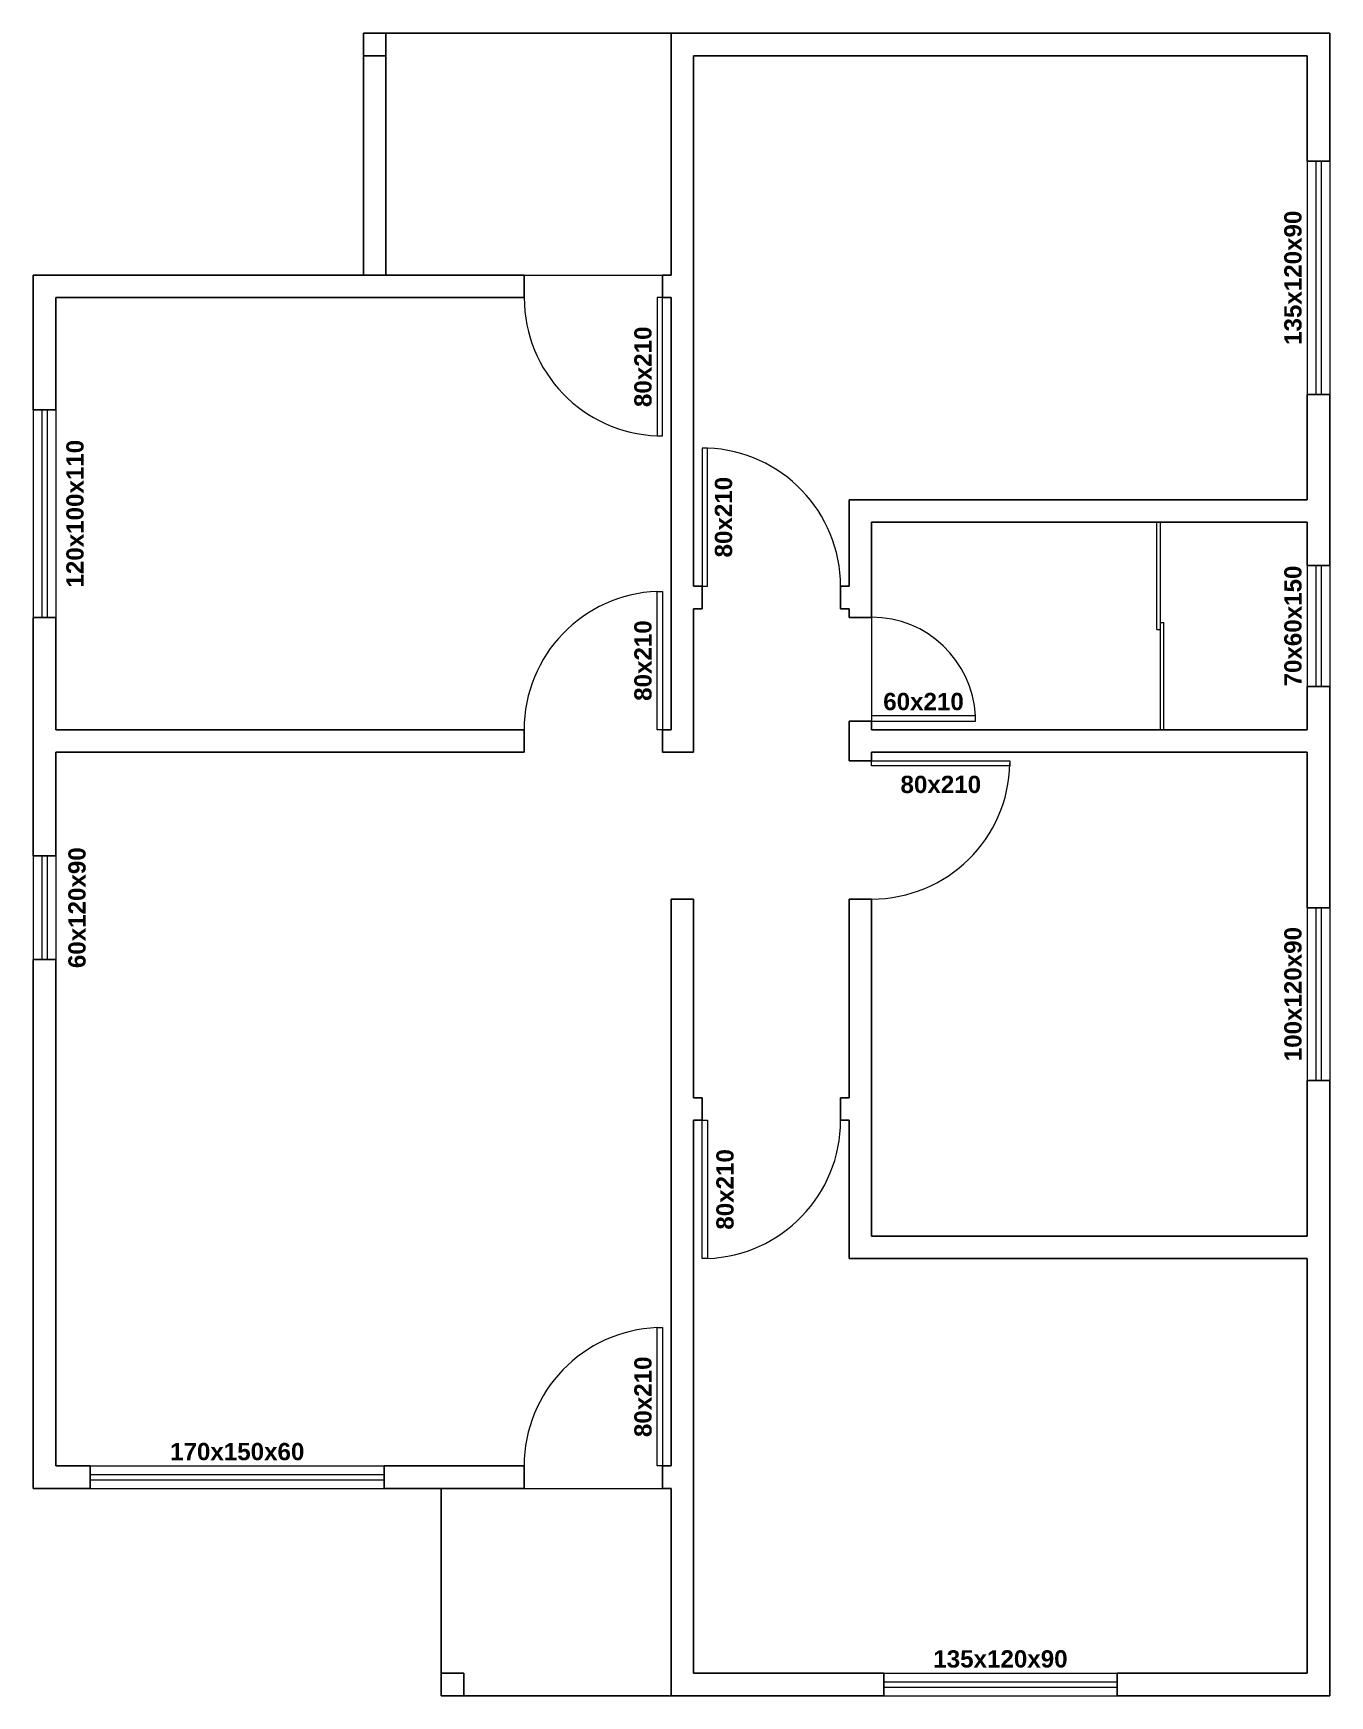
# Model space of a CAD drawing. Header units: centimetres. Extents: x -13202 to -12452, y 4339 to 5301.
import ezdxf

# ---------------------------------------------------------------- set-up
doc = ezdxf.new("R2010")
doc.units = ezdxf.units.CM
for name, color, linetype, lineweight in [('Cotas', 7, 'Continuous', 9), ('Janela', 92, 'Continuous', 15), ('Paredes', 154, 'Continuous', 25), ('Piso', 253, 'Continuous', 9), ('Porta', 30, 'Continuous', 15)]:
    doc.layers.add(name, color=color, linetype=linetype, lineweight=lineweight)
doc.styles.add('texto', font='')
doc.styles.get('texto').set_extended_font_data('Arial', bold=True)
doc.dimstyles.new('Portas e Janelas', dxfattribs={"dimscale": 0, "dimtxt": 2, "dimasz": 2.5, "dimexe": 1.25, "dimexo": 2, "dimtad": 1, "dimtxsty": 'texto', "dimblk": 'OBLIQUE', "dimcen": 2.5, "dimse1": 1, "dimse2": 1, "dimsd1": 1, "dimsd2": 1, "dimclrt": 102, "dimadec": 0, "dimazin": 0, "dimtfac": 1, "dimtmove": 0, "dimatfit": 3, "dimfxl": 1, "dimarcsym": 0})

# ---------------------------------------------------------------- blocks, each defined once
blk = doc.blocks.new('*D2')
at = {"layer": 'Defpoints', "color": 0, "transparency": 16777216}
for p in [(-12464.83, 5227.41), (-12464.83, 5092.41), (-12464.83, 5092.41)]:
    blk.add_point(p, dxfattribs=at)
at = {"layer": 'Cotas', "color": 102, "transparency": 16777216, "insert": (-12473.06, 5159.91), "char_height": 10, "attachment_point": 5, "rotation": 90, "style": 'texto'}
blk.add_mtext('135x120x90', dxfattribs=at)
blk = doc.blocks.new('_Oblique')
at = {"color": 0, "linetype": 'ByBlock', "lineweight": -2}
blk.add_line((-0.5, -0.5), (0.5, 0.5), dxfattribs=at)
blk = doc.blocks.new('*D3')
at = {"layer": 'Defpoints', "color": 0, "transparency": 16777216}
for p in [(-12840.83, 5148.41), (-12840.83, 5068.41), (-12840.83, 5068.41)]:
    blk.add_point(p, dxfattribs=at)
at = {"layer": 'Cotas', "color": 102, "transparency": 16777216, "insert": (-12849.06, 5108.41), "char_height": 10, "attachment_point": 5, "rotation": 90, "style": 'texto'}
blk.add_mtext('80x210', dxfattribs=at)
blk = doc.blocks.new('*D4')
at = {"layer": 'Defpoints', "color": 0, "transparency": 16777216}
for p in [(-12811.83, 5061.41), (-12794.23, 5061.41), (-12811.83, 4981.41)]:
    blk.add_point(p, dxfattribs=at)
at = {"layer": 'Cotas', "color": 102, "transparency": 16777216, "insert": (-12802.47, 5021.41), "char_height": 10, "attachment_point": 5, "rotation": 90, "style": 'texto'}
blk.add_mtext('80x210', dxfattribs=at)
blk = doc.blocks.new('*D5')
at = {"layer": 'Defpoints', "color": 0, "transparency": 16777216}
for p in [(-12464.83, 4993.41), (-12464.83, 4923.41), (-12464.83, 4923.41)]:
    blk.add_point(p, dxfattribs=at)
at = {"layer": 'Cotas', "color": 102, "transparency": 16777216, "insert": (-12473.06, 4958.41), "char_height": 10, "attachment_point": 5, "rotation": 90, "style": 'texto'}
blk.add_mtext('70x60x150', dxfattribs=at)
blk = doc.blocks.new('*D6')
at = {"layer": 'Defpoints', "color": 0, "transparency": 16777216}
for p in [(-12716.83, 4906.41), (-12656.83, 4906.41), (-12656.83, 4906.41)]:
    blk.add_point(p, dxfattribs=at)
at = {"layer": 'Cotas', "color": 102, "transparency": 16777216, "insert": (-12686.83, 4914.64), "char_height": 10, "attachment_point": 5, "style": 'texto'}
blk.add_mtext('60x210', dxfattribs=at)
blk = doc.blocks.new('*D7')
at = {"layer": 'Defpoints', "color": 0, "transparency": 16777216}
for p in [(-12716.83, 4877.41), (-12636.83, 4877.41), (-12636.83, 4858.46)]:
    blk.add_point(p, dxfattribs=at)
at = {"layer": 'Cotas', "color": 102, "transparency": 16777216, "insert": (-12676.83, 4866.69), "char_height": 10, "attachment_point": 5, "style": 'texto'}
blk.add_mtext('80x210', dxfattribs=at)
blk = doc.blocks.new('*D8')
at = {"layer": 'Defpoints', "color": 0, "transparency": 16777216}
for p in [(-12840.83, 4978.41), (-12840.83, 4978.41), (-12840.83, 4898.41)]:
    blk.add_point(p, dxfattribs=at)
at = {"layer": 'Cotas', "color": 102, "transparency": 16777216, "insert": (-12849.06, 4938.41), "char_height": 10, "attachment_point": 5, "rotation": 90, "style": 'texto'}
blk.add_mtext('80x210', dxfattribs=at)
blk = doc.blocks.new('*D9')
at = {"layer": 'Defpoints', "color": 0, "transparency": 16777216}
for p in [(-12464.83, 4795.41), (-12464.83, 4695.41), (-12464.83, 4695.41)]:
    blk.add_point(p, dxfattribs=at)
at = {"layer": 'Cotas', "color": 102, "transparency": 16777216, "insert": (-12473.06, 4745.41), "char_height": 10, "attachment_point": 5, "rotation": 90, "style": 'texto'}
blk.add_mtext('100x120x90', dxfattribs=at)
blk = doc.blocks.new('*D10')
at = {"layer": 'Defpoints', "color": 0, "transparency": 16777216}
for p in [(-12811.83, 4672.41), (-12811.83, 4592.41), (-12793.37, 4592.41)]:
    blk.add_point(p, dxfattribs=at)
at = {"layer": 'Cotas', "color": 102, "transparency": 16777216, "insert": (-12801.61, 4632.41), "char_height": 10, "attachment_point": 5, "rotation": 90, "style": 'texto'}
blk.add_mtext('80x210', dxfattribs=at)
blk = doc.blocks.new('*D11')
at = {"layer": 'Defpoints', "color": 0, "transparency": 16777216}
for p in [(-12709.83, 4352.41), (-12709.83, 4352.41), (-12574.83, 4352.41)]:
    blk.add_point(p, dxfattribs=at)
at = {"layer": 'Cotas', "color": 102, "transparency": 16777216, "insert": (-12642.33, 4360.65), "char_height": 10, "attachment_point": 5, "style": 'texto'}
blk.add_mtext('135x120x90', dxfattribs=at)
blk = doc.blocks.new('*D12')
at = {"layer": 'Defpoints', "color": 0, "transparency": 16777216}
for p in [(-12840.83, 4552.41), (-12840.83, 4472.41), (-12840.83, 4472.41)]:
    blk.add_point(p, dxfattribs=at)
at = {"layer": 'Cotas', "color": 102, "transparency": 16777216, "insert": (-12849.06, 4512.41), "char_height": 10, "attachment_point": 5, "rotation": 90, "style": 'texto'}
blk.add_mtext('80x210', dxfattribs=at)
blk = doc.blocks.new('*D13')
at = {"layer": 'Defpoints', "color": 0, "transparency": 16777216}
for p in [(-13168.83, 4472.41), (-12998.83, 4472.41), (-12998.83, 4472.41)]:
    blk.add_point(p, dxfattribs=at)
at = {"layer": 'Cotas', "color": 102, "transparency": 16777216, "insert": (-13083.83, 4480.64), "char_height": 10, "width": 26.8929, "attachment_point": 5, "style": 'texto'}
blk.add_mtext('170x150x60', dxfattribs=at)
blk = doc.blocks.new('*D14')
at = {"layer": 'Defpoints', "color": 0, "transparency": 16777216}
for p in [(-13188.83, 4825.41), (-13168.24, 4825.41), (-13188.83, 4765.41)]:
    blk.add_point(p, dxfattribs=at)
at = {"layer": 'Cotas', "color": 102, "transparency": 16777216, "insert": (-13176.47, 4795.41), "char_height": 10, "attachment_point": 5, "rotation": 90, "style": 'texto'}
blk.add_mtext('60x120x90', dxfattribs=at)
blk = doc.blocks.new('*D15')
at = {"layer": 'Defpoints', "color": 0, "transparency": 16777216}
for p in [(-13188.83, 5083.41), (-13169.4, 5083.41), (-13188.83, 4963.41)]:
    blk.add_point(p, dxfattribs=at)
at = {"layer": 'Cotas', "color": 102, "transparency": 16777216, "insert": (-13177.63, 5023.41), "char_height": 10, "attachment_point": 5, "rotation": 90, "style": 'texto'}
blk.add_mtext('120x100x110', dxfattribs=at)

msp = doc.modelspace()

# ---------------------------------------------------------------- linework, layer by layer
at = {"layer": 'Janela'}
for p, q in [((-12464.828, 5227.412), (-12464.828, 5092.412)), ((-12459.828, 5227.412), (-12459.828, 5092.412)), ((-12456.828, 5227.412), (-12456.828, 5092.412)), ((-12451.828, 5227.412), (-12451.828, 5092.412)), ((-13201.828, 5083.412), (-13201.828, 4963.412)), ((-13196.828, 5083.412), (-13196.828, 4963.412)), ((-13193.828, 5083.412), (-13193.828, 4963.412)), ((-13188.828, 5083.412), (-13188.828, 4963.412)), ((-12464.828, 4993.412), (-12464.828, 4923.412)), ((-12459.828, 4993.412), (-12459.828, 4923.412)), ((-12456.828, 4993.412), (-12456.828, 4923.412)), ((-12451.828, 4993.412), (-12451.828, 4923.412)), ((-13201.828, 4825.412), (-13201.828, 4765.412)), ((-13196.828, 4825.412), (-13196.828, 4765.412)), ((-13193.828, 4825.412), (-13193.828, 4765.412)), ((-13188.828, 4825.412), (-13188.828, 4765.412)), ((-12464.828, 4795.412), (-12464.828, 4695.412)), ((-12459.828, 4795.412), (-12459.828, 4695.412)), ((-12456.828, 4795.412), (-12456.828, 4695.412)), ((-12451.828, 4795.412), (-12451.828, 4695.412)), ((-13168.828, 4472.412), (-12998.828, 4472.412)), ((-13168.828, 4467.412), (-12998.828, 4467.412)), ((-13168.828, 4464.412), (-12998.828, 4464.412)), ((-13168.828, 4459.412), (-12998.828, 4459.412)), ((-12709.828, 4352.412), (-12574.828, 4352.412)), ((-12709.828, 4347.412), (-12574.828, 4347.412)), ((-12709.828, 4344.412), (-12574.828, 4344.412)), ((-12709.828, 4339.412), (-12574.828, 4339.412))]:
    msp.add_line(p, q, dxfattribs=at)
at = {"layer": 'Paredes'}
for p, q in [((-12451.828, 5301.412), (-13010.828, 5301.412)), ((-13010.828, 5301.412), (-13010.828, 5161.412)), ((-12997.828, 5301.412), (-12997.828, 5161.412)), ((-12832.828, 5301.412), (-12832.828, 5161.412)), ((-12451.828, 5227.412), (-12451.828, 5301.412)), ((-12997.828, 5288.412), (-13010.828, 5288.412)), ((-12464.828, 5288.412), (-12819.828, 5288.412)), ((-12819.828, 5288.412), (-12819.828, 4981.412)), ((-12464.828, 5227.412), (-12464.828, 5288.412)), ((-12464.828, 5227.412), (-12451.828, 5227.412)), ((-13201.828, 5161.412), (-13201.828, 5083.412)), ((-12917.828, 5161.412), (-13201.828, 5161.412)), ((-12917.828, 5161.412), (-12917.828, 5148.412)), ((-12832.828, 5161.412), (-12837.828, 5161.412)), ((-12837.828, 5161.412), (-12837.828, 5148.412)), ((-13188.828, 5148.412), (-13188.828, 5083.412)), ((-12917.828, 5148.412), (-13188.828, 5148.412)), ((-12832.828, 5148.412), (-12837.828, 5148.412)), ((-12832.828, 5148.412), (-12832.828, 4898.412)), ((-12464.828, 5031.412), (-12464.828, 5092.412)), ((-12464.828, 5092.412), (-12451.828, 5092.412)), ((-12451.828, 4993.412), (-12451.828, 5092.412)), ((-13188.828, 5083.412), (-13201.828, 5083.412)), ((-12464.828, 5031.412), (-12729.828, 5031.412)), ((-12729.828, 4981.412), (-12729.828, 5031.412)), ((-12464.828, 5018.412), (-12716.828, 5018.412)), ((-12716.828, 4963.412), (-12716.828, 5018.412)), ((-12464.828, 4993.412), (-12464.828, 5018.412)), ((-12464.828, 4993.412), (-12451.828, 4993.412)), ((-12814.828, 4981.412), (-12819.828, 4981.412)), ((-12814.828, 4981.412), (-12814.828, 4968.412)), ((-12729.828, 4981.412), (-12734.828, 4981.412)), ((-12734.828, 4981.412), (-12734.828, 4968.412)), ((-12819.828, 4968.412), (-12819.828, 4885.412)), ((-12814.828, 4968.412), (-12819.828, 4968.412)), ((-12729.828, 4968.412), (-12734.828, 4968.412)), ((-12729.828, 4963.412), (-12729.828, 4968.412)), ((-13188.828, 4963.412), (-13201.828, 4963.412)), ((-13201.828, 4963.412), (-13201.828, 4825.412)), ((-13188.828, 4963.412), (-13188.828, 4898.412)), ((-12729.828, 4963.412), (-12716.828, 4963.412)), ((-12464.828, 4898.412), (-12464.828, 4923.412)), ((-12464.828, 4923.412), (-12451.828, 4923.412)), ((-12451.828, 4795.412), (-12451.828, 4923.412)), ((-12917.828, 4898.412), (-13188.828, 4898.412)), ((-12917.828, 4898.412), (-12917.828, 4885.412)), ((-12832.828, 4898.412), (-12837.828, 4898.412)), ((-12837.828, 4898.412), (-12837.828, 4885.412)), ((-12716.828, 4903.412), (-12729.828, 4903.412)), ((-12729.828, 4880.412), (-12729.828, 4903.412)), ((-12716.828, 4898.412), (-12716.828, 4903.412)), ((-12464.828, 4898.412), (-12716.828, 4898.412)), ((-13188.828, 4885.412), (-13188.828, 4825.412)), ((-12917.828, 4885.412), (-13188.828, 4885.412)), ((-12819.828, 4885.412), (-12837.828, 4885.412)), ((-12716.828, 4880.412), (-12729.828, 4880.412)), ((-12464.828, 4885.412), (-12716.828, 4885.412)), ((-12716.828, 4880.412), (-12716.828, 4885.412)), ((-12464.828, 4795.412), (-12464.828, 4885.412)), ((-13188.828, 4825.412), (-13201.828, 4825.412)), ((-12832.828, 4800.412), (-12832.828, 4472.412)), ((-12819.828, 4800.412), (-12832.828, 4800.412)), ((-12819.828, 4800.412), (-12819.828, 4685.412)), ((-12729.828, 4685.412), (-12729.828, 4800.412)), ((-12716.828, 4800.412), (-12729.828, 4800.412)), ((-12716.828, 4605.412), (-12716.828, 4800.412)), ((-12464.828, 4795.412), (-12451.828, 4795.412)), ((-13188.828, 4765.412), (-13201.828, 4765.412)), ((-13201.828, 4765.412), (-13201.828, 4459.412)), ((-13188.828, 4765.412), (-13188.828, 4472.412)), ((-12464.828, 4605.412), (-12464.828, 4695.412)), ((-12464.828, 4695.412), (-12451.828, 4695.412)), ((-12451.828, 4339.412), (-12451.828, 4695.412)), ((-12814.828, 4685.412), (-12819.828, 4685.412)), ((-12814.828, 4672.412), (-12814.828, 4685.412)), ((-12729.828, 4685.412), (-12734.828, 4685.412)), ((-12734.828, 4672.412), (-12734.828, 4685.412)), ((-12819.828, 4672.412), (-12819.828, 4352.412)), ((-12814.828, 4672.412), (-12819.828, 4672.412)), ((-12729.828, 4672.412), (-12734.828, 4672.412)), ((-12729.828, 4592.412), (-12729.828, 4672.412)), ((-12464.828, 4605.412), (-12716.828, 4605.412)), ((-12464.828, 4592.412), (-12729.828, 4592.412)), ((-12464.828, 4352.412), (-12464.828, 4592.412)), ((-13168.828, 4472.412), (-13188.828, 4472.412)), ((-13168.828, 4472.412), (-13168.828, 4459.412)), ((-12917.828, 4472.412), (-12998.828, 4472.412)), ((-12998.828, 4472.412), (-12998.828, 4459.412)), ((-12917.828, 4472.412), (-12917.828, 4459.412)), ((-12832.828, 4472.412), (-12837.828, 4472.412)), ((-12837.828, 4472.412), (-12837.828, 4459.412)), ((-13168.828, 4459.412), (-13201.828, 4459.412)), ((-12917.828, 4459.412), (-12998.828, 4459.412)), ((-12965.828, 4459.412), (-12965.828, 4339.412)), ((-12832.828, 4459.412), (-12837.828, 4459.412)), ((-12832.828, 4459.412), (-12832.828, 4339.412)), ((-12965.828, 4352.412), (-12952.828, 4352.412)), ((-12952.828, 4339.412), (-12952.828, 4352.412)), ((-12819.828, 4352.412), (-12709.828, 4352.412)), ((-12709.828, 4352.412), (-12709.828, 4339.412)), ((-12574.828, 4352.412), (-12574.828, 4339.412)), ((-12574.828, 4352.412), (-12464.828, 4352.412)), ((-12965.828, 4339.412), (-12709.828, 4339.412)), ((-12574.828, 4339.412), (-12451.828, 4339.412))]:
    msp.add_line(p, q, dxfattribs=at)
at = {"layer": 'Piso'}
for p, q in [((-12917.828, 5161.412), (-12837.828, 5161.412)), ((-12716.828, 4963.412), (-12716.828, 4903.412)), ((-12917.828, 4459.412), (-12837.828, 4459.412))]:
    msp.add_line(p, q, dxfattribs=at)
at = {"layer": 'Porta'}
for p, q in [((-12551.828, 4956.412), (-12551.828, 5018.412)), ((-12549.828, 4898.412), (-12549.828, 5018.412)), ((-12551.828, 4956.412), (-12549.828, 4956.412)), ((-12549.828, 4960.412), (-12547.828, 4960.412)), ((-12547.828, 4898.412), (-12547.828, 4960.412))]:
    msp.add_line(p, q, dxfattribs=at)
for points in [[(-12837.828, 5148.412), (-12840.828, 5148.412), (-12840.828, 5068.412), (-12837.828, 5068.412)], [(-12814.828, 4981.412), (-12811.828, 4981.412), (-12811.828, 5061.412), (-12814.828, 5061.412)], [(-12837.828, 4898.412), (-12840.828, 4898.412), (-12840.828, 4978.412), (-12837.828, 4978.412)], [(-12716.828, 4903.412), (-12656.828, 4903.412), (-12656.828, 4906.412), (-12716.828, 4906.412)], [(-12716.828, 4880.412), (-12636.828, 4880.412), (-12636.828, 4877.412), (-12716.828, 4877.412)], [(-12814.828, 4672.412), (-12811.828, 4672.412), (-12811.828, 4592.412), (-12814.828, 4592.412)], [(-12837.828, 4472.412), (-12840.828, 4472.412), (-12840.828, 4552.412), (-12837.828, 4552.412)]]:
    msp.add_lwpolyline(points, close=True, dxfattribs=at)
for centre, radius, start, end in [((-12837.828, 5148.412), 80, 180, 267.852415), ((-12814.828, 4981.412), 80, 0, 87.852415), ((-12837.828, 4898.412), 80.056, 92.147585, 180), ((-12716.828, 4903.412), 60.075, 2.862405, 90), ((-12716.828, 4880.412), 80, 270, 358.92583), ((-12814.828, 4672.412), 80.056, 272.147585, 0), ((-12837.828, 4472.412), 80.056, 92.147585, 180)]:
    msp.add_arc(centre, radius, start, end, dxfattribs=at)

# ---------------------------------------------------------------- dimensions: what is measured, and where the dimension line sits
at = {"layer": 'Cotas'}
for base, p1, p2, text, picture, middle in [((-12464.828, 5092.412), (-12464.828, 5227.412), (-12464.828, 5092.412), '<>x120x90', '*D2', (-12473.062, 5159.912)), ((-12840.828, 5068.412), (-12840.828, 5148.412), (-12840.828, 5068.412), '<>x210', '*D3', (-12849.062, 5108.412)), ((-13169.395, 5083.412), (-13188.828, 4963.412), (-13188.828, 5083.412), '<>x100x110', '*D15', (-13177.626, 5023.412)), ((-12794.234, 5061.412), (-12811.828, 4981.412), (-12811.828, 5061.412), '<>x210', '*D4', (-12802.468, 5021.412)), ((-12840.828, 4978.412), (-12840.828, 4898.412), (-12840.828, 4978.412), '<>x210', '*D8', (-12849.062, 4938.412)), ((-12793.371, 4592.412), (-12811.828, 4672.412), (-12811.828, 4592.412), '<>x210', '*D10', (-12801.605, 4632.412)), ((-12840.828, 4472.412), (-12840.828, 4552.412), (-12840.828, 4472.412), '<>x210', '*D12', (-12849.062, 4512.412))]:
    dim = msp.add_linear_dim(base=base, p1=p1, p2=p2, angle=90, text=text, dimstyle='Portas e Janelas', override={"dimscale": 5}, dxfattribs=at)
    dim.commit()
    dim.dimension.update_dxf_attribs({"geometry": picture, "text_midpoint": middle})
for base, p1, p2, text, picture, middle in [((-12464.828, 4923.412), (-12464.828, 4993.412), (-12464.828, 4923.412), '<>x60x150', '*D5', (-12464.828, 4958.412)), ((-13168.236, 4825.412), (-13188.828, 4765.412), (-13188.828, 4825.412), '<>x120x90', '*D14', (-13168.236, 4795.412)), ((-12464.828, 4695.412), (-12464.828, 4795.412), (-12464.828, 4695.412), '<>x120x90', '*D9', (-12464.828, 4745.412))]:
    dim = msp.add_linear_dim(base=base, p1=p1, p2=p2, angle=90, text=text, dimstyle='Portas e Janelas', override={"dimscale": 5}, dxfattribs=at)
    dim.commit()
    dim.dimension.update_dxf_attribs({"geometry": picture, "text_midpoint": middle, "dimtype": 160})
dim = msp.add_linear_dim(base=(-12656.828, 4906.412), p1=(-12716.828, 4906.412), p2=(-12656.828, 4906.412), text='<>x210', dimstyle='Portas e Janelas', override={"dimscale": 5}, dxfattribs=at)
dim.commit()
dim.dimension.update_dxf_attribs({"geometry": '*D6', "text_midpoint": (-12686.828, 4906.412), "dimtype": 160})
for base, p1, p2, text, picture, middle in [((-12636.828, 4858.457), (-12716.828, 4877.412), (-12636.828, 4877.412), '<>x210', '*D7', (-12676.828, 4866.691)), ((-12998.828, 4472.412), (-13168.828, 4472.412), (-12998.828, 4472.412), '<>x150x60', '*D13', (-13083.828, 4480.643)), ((-12709.828, 4352.412), (-12574.828, 4352.412), (-12709.828, 4352.412), '<>x120x90', '*D11', (-12642.328, 4360.646))]:
    dim = msp.add_linear_dim(base=base, p1=p1, p2=p2, text=text, dimstyle='Portas e Janelas', override={"dimscale": 5}, dxfattribs=at)
    dim.commit()
    dim.dimension.update_dxf_attribs({"geometry": picture, "text_midpoint": middle})

doc.saveas('drawing.dxf')
